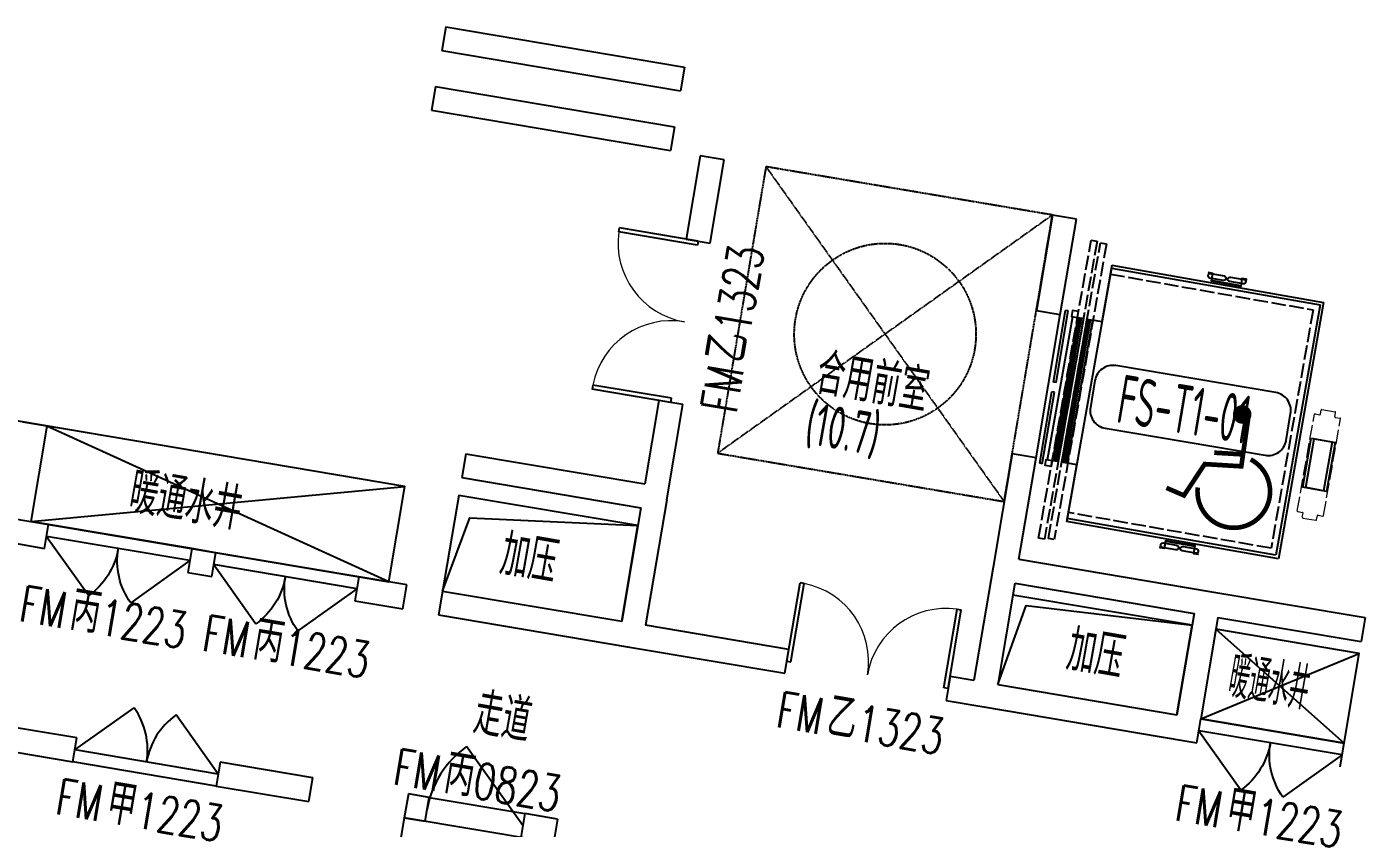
# Model space of a CAD drawing. Extents: x 12199666 to 24617114, y 1197707 to 2548648.
# Drawn here: x 12426150 to 12437203, y 1251845 to 1258466 of the extents above; entities that cross this region are included whole.
import ezdxf
from ezdxf.enums import TextEntityAlignment as Align

# ---------------------------------------------------------------- set-up
doc = ezdxf.new("R2010")
doc.units = 0
doc.header["$LTSCALE"] = 10
doc.header["$MEASUREMENT"] = 0
for name, pattern in [('TX-CORE-T1-F10$0$__DASH', [0.35, 0.25, -0.1]), ('TX-CORE-T1-F10$0$DASH', [0.35, 0.25, -0.1]), ('TX-CORE-T1-F10$0$T2X-LIFT$0$ACAD_ISO02W100', [15, 12, -3]), ('TX-CORE-T1-F11$0$__DASH', [0.35, 0.25, -0.1]), ('TX-CORE-T1-F11$0$DASH', [0.35, 0.25, -0.1]), ('TX-CORE-T1-F11$0$T2X-LIFT$0$ACAD_ISO02W100', [15, 12, -3])]:
    doc.linetypes.add(name, pattern=pattern)
for name, color, linetype in [('TX-CORE-T1-F10$0$A-SHFT', 161, 'Continuous'), ('TX-CORE-T1-F10$0$A-TEXT', 4, 'Continuous'), ('TX-CORE-T1-F10$0$E_STAIR', 2, 'Continuous'), ('TX-CORE-T1-F10$0$lx-残logo淡显', 1, 'Continuous'), ('TX-CORE-T1-F10$0$PX-J-PLAN-F1$0$A-SYMB-NAME2', 4, 'Continuous'), ('TX-CORE-T1-F10$0$PX-J-PLAN-F1$0$A-SYMB-NUMB-T', 10, 'Continuous'), ('TX-CORE-T1-F10$0$T2X-LIFT$0$CONT_35', 2, 'Continuous'), ('TX-CORE-T1-F10$0$T2X-LIFT$0$DASH_25', 1, 'TX-CORE-T1-F10$0$T2X-LIFT$0$ACAD_ISO02W100'), ('TX-CORE-T1-F10$0$T2X-LIFT$0$DASH_35', 2, 'TX-CORE-T1-F10$0$T2X-LIFT$0$ACAD_ISO02W100'), ('TX-CORE-T1-F10$0$T2X-LIFT$0$DIM_35', 7, 'Continuous'), ('TX-CORE-T1-F10$0$WALL', 9, 'Continuous'), ('TX-CORE-T1-F10$0$WINDOW', 4, 'Continuous'), ('TX-CORE-T1-F10$0$WINDOW_TEXT', 7, 'Continuous'), ('TX-CORE-T1-F11$0$A-SHFT', 161, 'Continuous'), ('TX-CORE-T1-F11$0$A-TEXT', 4, 'Continuous'), ('TX-CORE-T1-F11$0$E_STAIR', 2, 'Continuous'), ('TX-CORE-T1-F11$0$lx-残logo淡显', 1, 'Continuous'), ('TX-CORE-T1-F11$0$PX-J-PLAN-F1$0$A-SYMB-NAME2', 4, 'Continuous'), ('TX-CORE-T1-F11$0$PX-J-PLAN-F1$0$A-SYMB-NUMB-T', 10, 'Continuous'), ('TX-CORE-T1-F11$0$T2X-LIFT$0$CONT_35', 2, 'Continuous'), ('TX-CORE-T1-F11$0$T2X-LIFT$0$DASH_25', 1, 'TX-CORE-T1-F11$0$T2X-LIFT$0$ACAD_ISO02W100'), ('TX-CORE-T1-F11$0$T2X-LIFT$0$DASH_35', 2, 'TX-CORE-T1-F11$0$T2X-LIFT$0$ACAD_ISO02W100'), ('TX-CORE-T1-F11$0$T2X-LIFT$0$DIM_35', 7, 'Continuous'), ('TX-CORE-T1-F11$0$WALL', 9, 'Continuous'), ('TX-CORE-T1-F11$0$WINDOW', 4, 'Continuous'), ('TX-CORE-T1-F11$0$WINDOW_TEXT', 7, 'Continuous')]:
    doc.layers.add(name, color=color, linetype=linetype)
doc.styles.add('TX-CORE-T1-F10$0$_TCH_WINDOW', font='SIMPLEX', dxfattribs={"height": 3.5, "bigfont": 'GBCBIG'})
doc.styles.add('TX-CORE-T1-F10$0$PX-J-PLAN-F1$0$XD2008', font='xd-hzs.shx', dxfattribs={"width": 0.7, "bigfont": 'xd-hztxt.shx'})
doc.styles.add('TX-CORE-T1-F10$0$T2X-CORE-1F$0$XD2008', font='xd-hzs.shx', dxfattribs={"width": 0.7, "bigfont": 'xd-hztxt.shx'})
doc.styles.add('TX-CORE-T1-F11$0$_TCH_WINDOW', font='SIMPLEX', dxfattribs={"height": 3.5, "bigfont": 'GBCBIG'})
doc.styles.add('TX-CORE-T1-F11$0$PX-J-PLAN-F1$0$XD2008', font='xd-hzs.shx', dxfattribs={"width": 0.7, "bigfont": 'xd-hztxt.shx'})
doc.styles.add('TX-CORE-T1-F11$0$T2X-CORE-1F$0$XD2008', font='xd-hzs.shx', dxfattribs={"width": 0.7, "bigfont": 'xd-hztxt.shx'})

# ---------------------------------------------------------------- blocks, each defined once
blk = doc.blocks.new('*U60')
at = {"layer": 'TX-CORE-T1-F10$0$T2X-LIFT$0$DASH_25', "lineweight": 20}
for p, q in [((-60, 414), (-60, 450)), ((-55, 454), (55, 454)), ((60, 414), (60, 450)), ((-110, -407), (-110, 405)), ((-105, 409), (-65, 409)), ((65, 409), (105, 409)), ((110, -407), (110, 405)), ((-105, -411), (-65, -411)), ((-60, -451), (-60, -416)), ((60, -451), (60, -416)), ((65, -411), (105, -411)), ((-55, -456), (55, -456))]:
    blk.add_line(p, q, dxfattribs=at)
for centre, start, end in [((-55, 450), 90, 180), ((55, 450), 0, 90), ((-105, 405), 90, 180), ((-65, 414), 270, 0), ((65, 414), 180, 270), ((105, 405), 0, 90), ((-105, -407), 180, 270), ((-65, -416), 0, 90), ((65, -416), 90, 180), ((105, -407), 270, 0), ((-55, -451), 180, 270), ((55, -451), 270, 0)]:
    blk.add_arc(centre, 4.61, start, end, dxfattribs=at)
blk = doc.blocks.new('TX-CORE-T1-F10$0$T2X-LIFT$0$M001488191_T2-P-01_06__Elevator')
at = {"layer": 'TX-CORE-T1-F10$0$T2X-LIFT$0$CONT_35'}
for p, q in [((1075, 820), (-1075, 820)), ((-1075, 820), (-1075, -955)), ((1050, 795), (-1050, 795)), ((-1050, 795), (-1050, -955)), ((1050, -955), (1050, 795)), ((1075, -955), (1075, 820)), ((1050, -955), (-1050, -955)), ((-600, -1200), (600, -1200))]:
    blk.add_line(p, q, dxfattribs=at)
at = {"layer": 'TX-CORE-T1-F10$0$T2X-LIFT$0$CONT_35', "color": 4, "linetype": 'TX-CORE-T1-F10$0$T2X-LIFT$0$ACAD_ISO02W100'}
for p, q in [((-1000, 745), (-1000, -955)), ((1000, 745), (-1000, 745)), ((1000, -955), (1000, 745))]:
    blk.add_line(p, q, dxfattribs=at)
at = {"layer": 'TX-CORE-T1-F10$0$T2X-LIFT$0$CONT_35'}
for points in [[(-47, 915), (-47, 1115), (-457, 1115), (-457, 915)], [(-47, 940), (-47, 1090), (-457, 1090), (-457, 940)], [(-1150, 160), (-1150, 125), (-1090, 125), (-1090, -125), (-1150, -125), (-1150, -160), (-1153, -160), (-1153, -122), (-1093, -122), (-1093, 122), (-1153, 122), (-1153, 160)], [(1150, -160), (1150, -125), (1090, -125), (1090, 125), (1150, 125), (1150, 160), (1153, 160), (1153, 122), (1093, 122), (1093, -122), (1153, -122), (1153, -160)], [(0, -1080), (0, -1035), (-600, -1035), (-600, -1080)], [(600, -1080), (600, -1035), (0, -1035), (0, -1080)], [(-600, -1160), (-650, -1160), (-650, -1210), (-600, -1210)], [(0, -1155), (0, -1110), (-600, -1110), (-600, -1155)], [(600, -1155), (600, -1110), (0, -1110), (0, -1155)], [(600, -1160), (650, -1160), (650, -1210), (600, -1210)]]:
    blk.add_lwpolyline(points, close=True, dxfattribs=at)
for points in [[(-1111, 27), (-1111, 139, 1), (-1149, 139), (-1149, 27, 1)], [(1149, 27), (1149, 139, 1), (1111, 139), (1111, 27, 1)], [(-1149, -27), (-1149, -139, 1), (-1111, -139), (-1111, -27, 1)], [(1111, -27), (1111, -139, 1), (1149, -139), (1149, -27, 1)]]:
    blk.add_lwpolyline(points, format="xyb", close=True, dxfattribs=at)
for points in [[(-1075, -955), (-600, -955), (-600, -1030)], [(1075, -955), (600, -955), (600, -1030)], [(-600, -1050), (0, -1050)], [(-600, -1065), (0, -1065)], [(0, -1050), (600, -1050)], [(0, -1065), (600, -1065)], [(-600, -1125), (0, -1125)], [(-600, -1140), (0, -1140)], [(0, -1125), (600, -1125)], [(0, -1140), (600, -1140)]]:
    blk.add_lwpolyline(points, dxfattribs=at)
at = {"layer": 'TX-CORE-T1-F10$0$T2X-LIFT$0$DASH_35'}
for points in [[(1240, -1080), (1240, -1030), (-1240, -1030), (-1240, -1080)], [(1250, -1160), (1250, -1110), (-1250, -1110), (-1250, -1160)]]:
    blk.add_lwpolyline(points, close=True, dxfattribs=at)
at = {"xscale": -1, "rotation": 270}
blk.add_blockref('*U60', (-252, 1015), dxfattribs=at)
blk = doc.blocks.new('TX-CORE-T1-F10$0$logo')
at = {"layer": 'TX-CORE-T1-F10$0$lx-残logo淡显', "color": 1, "ltscale": 2, "const_width": 38.4}
for points in [[(14173, 16024), (14183, 15612), (13882, 15580), (13756, 15296), (13603, 15334)], [(14176, 15711), (13944, 15686)]]:
    blk.add_lwpolyline(points, dxfattribs=at)
at = {"layer": 'TX-CORE-T1-F10$0$lx-残logo淡显', "color": 1, "ltscale": 2, "const_width": 76.8}
blk.add_lwpolyline([(14157, 16040, -1), (14081, 16032, -1)], format="xyb", close=True, dxfattribs=at)
at = {"layer": 'TX-CORE-T1-F10$0$lx-残logo淡显', "color": 1, "ltscale": 2, "const_width": 38.4}
blk.add_lwpolyline([(14250, 15681, -1.894256), (13857, 15380)], format="xyb", dxfattribs=at)
blk = doc.blocks.new('TX-CORE-T1-F10$0$$DorLib2D$00000116')
at = {"color": 0}
for p, q in [((-0.5, 0), (-0.1464, 0.3536)), ((0.5, 0), (0.1464, 0.3536))]:
    blk.add_line(p, q, dxfattribs=at)
for centre, start, end in [((-0.5, 0), 0, 45), ((0.5, 0), 135, 180)]:
    blk.add_arc(centre, 0.5, start, end, dxfattribs=at)
blk = doc.blocks.new('TX-CORE-T1-F10$0$$DorLib2D$00000114')
at = {"color": 0}
blk.add_line((0.5, 0), (-0.207, 0.707), dxfattribs=at)
blk.add_arc((0.5, 0), 1, 135, 180, dxfattribs=at)
blk = doc.blocks.new('TX-CORE-T1-F10$0$$DorLib2D$00000127')
at = {"color": 0}
for points in [[(-0.5333, 0.7949), (-0.5333, 0.6904)], [(-0.0333, 0.7949), (-0.5333, 0.7949)], [(-0.0333, 0.7949), (-0.0333, 0.6904)], [(0.5333, 0.7949), (0.0333, 0.7949)], [(0.0333, 0.7949), (0.0333, 0.6904)], [(0.5333, 0.7949), (0.5333, 0.6904)], [(-0.0333, 0.6904), (-0.5333, 0.6904)], [(0.5333, 0.6904), (0.0333, 0.6904)], [(0.5, 0.5), (-0.5, 0.5)]]:
    blk.add_lwpolyline(points, dxfattribs=at)
blk = doc.blocks.new('TX-CORE-T1-F10$0$$DorLib2D$00000002')
for p, q in [((-0.5, 0), (-0.5, 0.4875)), ((-0.475, 0.4875), (-0.5, 0.4875)), ((-0.475, 0), (-0.475, 0.4875)), ((0.475, 0), (0.475, 0.4875)), ((0.475, 0.4875), (0.5, 0.4875)), ((0.5, 0), (0.5, 0.4875)), ((-0.5, 0), (-0.475, 0)), ((0.5, 0), (0.475, 0))]:
    blk.add_line(p, q)
at = {"lineweight": 13}
for centre, start, end in [((-0.4875, 0), 0, 88.53072), ((0.4875, 0), 91.46928, 180)]:
    blk.add_arc(centre, 0.4875, start, end, dxfattribs=at)
blk = doc.blocks.new('TX-CORE-T1-F10')
at = {"layer": 'TX-CORE-T1-F10$0$A-SHFT'}
for p, q in [((12429140, 1253880), (12426315, 1255168)), ((12426182, 1254379), (12429273, 1254669)), ((12435970, 1253489), (12437028, 1252549)), ((12435845, 1252749), (12437153, 1253289))]:
    blk.add_line(p, q, dxfattribs=at)
for points in [[(12423519, 1254829), (12429140, 1253880), (12429273, 1254669), (12423652, 1255617)], [(12429584, 1253805), (12431063, 1253556), (12431196, 1254345), (12429717, 1254594)], [(12434169, 1253032), (12435648, 1252782), (12435773, 1253522), (12434294, 1253771)], [(12435845, 1252749), (12437028, 1252549), (12437153, 1253289), (12435970, 1253489)], [(12429101, 1250946), (12430235, 1250754), (12430401, 1251741), (12429267, 1251932)]]:
    blk.add_lwpolyline(points, close=True, dxfattribs=at)
for points in [[(12429584, 1253805), (12429808, 1254409), (12431196, 1254345)], [(12434169, 1253032), (12434402, 1253685), (12435773, 1253522)]]:
    blk.add_lwpolyline(points, dxfattribs=at)
at = {"layer": 'TX-CORE-T1-F10$0$E_STAIR', "linetype": 'TX-CORE-T1-F10$0$DASH'}
for p, q in [((12432254, 1257310), (12434221, 1254544)), ((12434620, 1256911), (12431855, 1254943))]:
    blk.add_line(p, q, dxfattribs=at)
blk.add_lwpolyline([(12432254, 1257310), (12431855, 1254943), (12434221, 1254544), (12434620, 1256911)], close=True, dxfattribs=at)
at = {"layer": 'TX-CORE-T1-F10$0$E_STAIR', "linetype": 'TX-CORE-T1-F10$0$__DASH'}
blk.add_circle((12433238, 1255927), 750, dxfattribs=at)
at = {"layer": 'TX-CORE-T1-F10$0$PX-J-PLAN-F1$0$A-SYMB-NUMB-T', "color": 1}
blk.add_lwpolyline([(12435056, 1255149), (12436377, 1254926, 0.414214), (12436550, 1255049), (12436587, 1255271, 0.414214), (12436464, 1255444), (12435144, 1255667, 0.414214), (12434971, 1255544), (12434933, 1255322, 0.414214)], format="xyb", close=True, dxfattribs=at)
at = {"layer": 'TX-CORE-T1-F10$0$WALL'}
for p, q in [((12429609, 1258466), (12429576, 1258269)), ((12429609, 1258466), (12431581, 1258133)), ((12429576, 1258269), (12431548, 1257936)), ((12431581, 1258133), (12431548, 1257936)), ((12429526, 1257973), (12429493, 1257776)), ((12429526, 1257973), (12431498, 1257640)), ((12429493, 1257776), (12431465, 1257443)), ((12431498, 1257640), (12431465, 1257443)), ((12431711, 1257401), (12431595, 1256711)), ((12431909, 1257368), (12431711, 1257401)), ((12431792, 1256678), (12431909, 1257368)), ((12434620, 1256911), (12434487, 1256122)), ((12434818, 1256877), (12434620, 1256911)), ((12434685, 1256089), (12434818, 1256877)), ((12431595, 1256711), (12431792, 1256678)), ((12434487, 1256122), (12434685, 1256089)), ((12431370, 1255380), (12431254, 1254690)), ((12431568, 1255347), (12431370, 1255380)), ((12431435, 1254558), (12431568, 1255347)), ((12426315, 1255168), (12426118, 1255201)), ((12426315, 1255168), (12426182, 1254379)), ((12429775, 1254939), (12429742, 1254742)), ((12429775, 1254939), (12431254, 1254690)), ((12434288, 1254939), (12434130, 1254002)), ((12434485, 1254905), (12434288, 1254939)), ((12434343, 1254067), (12434485, 1254905)), ((12429742, 1254742), (12431221, 1254493)), ((12431221, 1254493), (12431063, 1253556)), ((12431435, 1254558), (12431260, 1253523)), ((12426330, 1254354), (12426182, 1254379)), ((12426296, 1254157), (12426330, 1254354)), ((12426050, 1254199), (12426296, 1254157)), ((12427513, 1254155), (12427480, 1253958)), ((12427710, 1254121), (12427513, 1254155)), ((12427677, 1253924), (12427710, 1254121)), ((12434343, 1254067), (12435921, 1253801)), ((12427480, 1253958), (12427677, 1253924)), ((12428893, 1253922), (12428860, 1253725)), ((12429288, 1253855), (12428893, 1253922)), ((12434130, 1254002), (12433972, 1253065)), ((12429254, 1253658), (12429288, 1253855)), ((12429584, 1253805), (12429550, 1253608)), ((12429584, 1253805), (12431063, 1253556)), ((12434310, 1253870), (12434169, 1253032)), ((12434310, 1253870), (12435789, 1253620)), ((12435921, 1253801), (12437203, 1253585)), ((12428860, 1253725), (12429254, 1253658)), ((12429550, 1253608), (12431128, 1253342)), ((12435789, 1253620), (12435648, 1252782)), ((12435987, 1253587), (12435845, 1252749)), ((12435987, 1253587), (12437170, 1253388)), ((12437203, 1253585), (12437170, 1253388)), ((12432443, 1253323), (12431260, 1253523)), ((12431128, 1253342), (12432410, 1253126)), ((12432410, 1253126), (12432443, 1253323)), ((12433774, 1253098), (12433741, 1252901)), ((12433972, 1253065), (12433774, 1253098)), ((12434169, 1253032), (12435648, 1252782)), ((12426564, 1252591), (12425209, 1252819)), ((12433741, 1252901), (12434037, 1252851)), ((12434037, 1252851), (12435713, 1252568)), ((12435812, 1252552), (12435845, 1252749)), ((12425274, 1252606), (12426531, 1252394)), ((12426531, 1252394), (12426564, 1252591)), ((12435713, 1252568), (12435812, 1252552)), ((12436995, 1252352), (12437028, 1252549)), ((12427748, 1252391), (12427714, 1252194)), ((12428512, 1252262), (12427748, 1252391)), ((12428479, 1252065), (12428512, 1252262)), ((12427714, 1252194), (12428479, 1252065)), ((12429301, 1252129), (12429267, 1251932)), ((12429473, 1252100), (12429301, 1252129)), ((12429440, 1251903), (12429473, 1252100)), ((12429267, 1251932), (12429440, 1251903)), ((12430262, 1251967), (12430229, 1251770)), ((12430533, 1251921), (12430262, 1251967)), ((12430533, 1251921), (12430467, 1251527))]:
    blk.add_line(p, q, dxfattribs=at)
at = {"layer": 'TX-CORE-T1-F10$0$WINDOW'}
for p, q in [((12427513, 1254155), (12426330, 1254354)), ((12427496, 1254056), (12426313, 1254256)), ((12428877, 1253823), (12427693, 1254023)), ((12428893, 1253922), (12427710, 1254121)), ((12437028, 1252549), (12435845, 1252749)), ((12437012, 1252451), (12435828, 1252650)), ((12427731, 1252292), (12426548, 1252492)), ((12427714, 1252194), (12426531, 1252394)), ((12429473, 1252100), (12430262, 1251967))]:
    blk.add_line(p, q, dxfattribs=at)
at = {"layer": 'TX-CORE-T1-F10$0$lx-残logo淡显', "color": 4, "rotation": 350.4236160352934}
blk.add_blockref('TX-CORE-T1-F10$0$logo', (12419597, 1241800), dxfattribs=at)
at = {"layer": 'TX-CORE-T1-F10$0$T2X-LIFT$0$DIM_35', "xscale": -1, "rotation": 259.9999999995808}
blk.add_blockref('TX-CORE-T1-F10$0$T2X-LIFT$0$M001488191_T2-P-01_06__Elevator', (12435865, 1255272), dxfattribs=at)
at = {"layer": 'TX-CORE-T1-F10$0$WINDOW', "zscale": 200}
for name, p, xscale, yscale, rotation in [('TX-CORE-T1-F10$0$$DorLib2D$00000002', (12431581, 1256029), -1350, -1350, 260.4236160273794), ('TX-CORE-T1-F10$0$$DorLib2D$00000127', (12434486, 1255514), 1200, 200, 260.4236160355021), ('TX-CORE-T1-F10$0$$DorLib2D$00000116', (12426905, 1254156), 1200, -1200, 350.4236160352705), ('TX-CORE-T1-F10$0$$DorLib2D$00000116', (12428285, 1253923), 1200, -1200, 350.4236160352705), ('TX-CORE-T1-F10$0$$DorLib2D$00000002', (12433092, 1253112), 1350, 1350, 350.4236160352682), ('TX-CORE-T1-F10$0$$DorLib2D$00000116', (12427139, 1252392), 1200, 1200, 350.4236160352663), ('TX-CORE-T1-F10$0$$DorLib2D$00000116', (12436420, 1252551), 1200, -1200, 350.4236160352833), ('TX-CORE-T1-F10$0$$DorLib2D$00000114', (12429851, 1251935), 800, 800, 350.4236160316772)]:
    blk.add_blockref(name, p, dxfattribs=dict(at, xscale=xscale, yscale=yscale, rotation=rotation))
at = {"layer": 'TX-CORE-T1-F10$0$A-TEXT', "style": 'TX-CORE-T1-F10$0$T2X-CORE-1F$0$XD2008'}
for s, width, p in [('合用前室', 0.7, (12432647, 1255441)), ('(10.7)', 0.7, (12432560, 1255026)), ('暖通水井', 0.7, (12426978, 1254462)), ('加压', 0.7, (12430041, 1253945)), ('加压', 0.7, (12434720, 1253156)), ('暖通水井', 0.5, (12436056, 1252935)), ('走道', 0.7, (12429822, 1252633))]:
    blk.add_text(s, height=350, rotation=350, dxfattribs=dict(at, width=width)).set_placement(p)
at = {"layer": 'TX-CORE-T1-F10$0$PX-J-PLAN-F1$0$A-SYMB-NAME2', "style": 'TX-CORE-T1-F10$0$PX-J-PLAN-F1$0$XD2008', "width": 0.6}
blk.add_text('FS-T1-01', height=400, rotation=350.4236, dxfattribs=at).set_placement((12435709, 1255306), align=Align.MIDDLE)
at = {"layer": 'TX-CORE-T1-F10$0$WINDOW_TEXT', "style": 'TX-CORE-T1-F10$0$_TCH_WINDOW', "width": 0.705882}
for s, rotation, p in [('1323', 80.4236, (12432121, 1255921)), ('FM', 80.4236, (12432010, 1255264)), ('FM', 350.4236, (12426076, 1253559)), ('1223', 350.4236, (12426732, 1253448)), ('FM', 350.4236, (12427588, 1253315)), ('1223', 350.4236, (12428244, 1253204)), ('FM', 350.4236, (12432327, 1252683)), ('1323', 350.4236, (12432984, 1252573)), ('FM', 350.4236, (12429166, 1252210)), ('0823', 350.4236, (12429822, 1252099)), ('FM', 350.4236, (12426375, 1251964)), ('FM', 350.4236, (12435620, 1251912)), ('1223', 350.4236, (12427031, 1251853)), ('1223', 350.4236, (12436276, 1251801))]:
    blk.add_text(s, height=297.5, rotation=rotation, dxfattribs=at).set_placement(p)
at = {"layer": 'TX-CORE-T1-F10$0$WINDOW_TEXT', "style": 'TX-CORE-T1-F10$0$_TCH_WINDOW'}
for s, rotation, p in [('乙', 80.4236, (12432080, 1255678)), ('丙', 350.4236, (12426490, 1253489)), ('丙', 350.4236, (12428002, 1253245)), ('乙', 350.4236, (12432741, 1252613)), ('丙', 350.4236, (12429580, 1252140)), ('甲', 350.4236, (12426789, 1251894)), ('甲', 350.4236, (12436034, 1251842))]:
    blk.add_text(s, height=338, rotation=rotation, dxfattribs=at).set_placement(p)
blk = doc.blocks.new('*U269')
at = {"layer": 'TX-CORE-T1-F11$0$T2X-LIFT$0$DASH_25', "lineweight": 20}
for p, q in [((-60, 414), (-60, 450)), ((-55, 454), (55, 454)), ((60, 414), (60, 450)), ((-110, -407), (-110, 405)), ((-105, 409), (-65, 409)), ((65, 409), (105, 409)), ((110, -407), (110, 405)), ((-105, -411), (-65, -411)), ((-60, -451), (-60, -416)), ((60, -451), (60, -416)), ((65, -411), (105, -411)), ((-55, -456), (55, -456))]:
    blk.add_line(p, q, dxfattribs=at)
for centre, start, end in [((-55, 450), 90, 180), ((55, 450), 0, 90), ((-105, 405), 90, 180), ((-65, 414), 270, 0), ((65, 414), 180, 270), ((105, 405), 0, 90), ((-105, -407), 180, 270), ((-65, -416), 0, 90), ((65, -416), 90, 180), ((105, -407), 270, 0), ((-55, -451), 180, 270), ((55, -451), 270, 0)]:
    blk.add_arc(centre, 4.61, start, end, dxfattribs=at)
blk = doc.blocks.new('TX-CORE-T1-F11$0$T2X-LIFT$0$M001488191_T2-P-01_06__Elevator')
at = {"layer": 'TX-CORE-T1-F11$0$T2X-LIFT$0$CONT_35'}
for p, q in [((1075, 820), (-1075, 820)), ((-1075, 820), (-1075, -955)), ((1050, 795), (-1050, 795)), ((-1050, 795), (-1050, -955)), ((1050, -955), (1050, 795)), ((1075, -955), (1075, 820)), ((1050, -955), (-1050, -955)), ((-600, -1200), (600, -1200))]:
    blk.add_line(p, q, dxfattribs=at)
at = {"layer": 'TX-CORE-T1-F11$0$T2X-LIFT$0$CONT_35', "color": 4, "linetype": 'TX-CORE-T1-F11$0$T2X-LIFT$0$ACAD_ISO02W100'}
for p, q in [((-1000, 745), (-1000, -955)), ((1000, 745), (-1000, 745)), ((1000, -955), (1000, 745))]:
    blk.add_line(p, q, dxfattribs=at)
at = {"layer": 'TX-CORE-T1-F11$0$T2X-LIFT$0$CONT_35'}
for points in [[(-47, 915), (-47, 1115), (-457, 1115), (-457, 915)], [(-47, 940), (-47, 1090), (-457, 1090), (-457, 940)], [(-1150, 160), (-1150, 125), (-1090, 125), (-1090, -125), (-1150, -125), (-1150, -160), (-1153, -160), (-1153, -122), (-1093, -122), (-1093, 122), (-1153, 122), (-1153, 160)], [(1150, -160), (1150, -125), (1090, -125), (1090, 125), (1150, 125), (1150, 160), (1153, 160), (1153, 122), (1093, 122), (1093, -122), (1153, -122), (1153, -160)], [(0, -1080), (0, -1035), (-600, -1035), (-600, -1080)], [(600, -1080), (600, -1035), (0, -1035), (0, -1080)], [(-600, -1160), (-650, -1160), (-650, -1210), (-600, -1210)], [(0, -1155), (0, -1110), (-600, -1110), (-600, -1155)], [(600, -1155), (600, -1110), (0, -1110), (0, -1155)], [(600, -1160), (650, -1160), (650, -1210), (600, -1210)]]:
    blk.add_lwpolyline(points, close=True, dxfattribs=at)
for points in [[(-1111, 27), (-1111, 139, 1), (-1149, 139), (-1149, 27, 1)], [(1149, 27), (1149, 139, 1), (1111, 139), (1111, 27, 1)], [(-1149, -27), (-1149, -139, 1), (-1111, -139), (-1111, -27, 1)], [(1111, -27), (1111, -139, 1), (1149, -139), (1149, -27, 1)]]:
    blk.add_lwpolyline(points, format="xyb", close=True, dxfattribs=at)
for points in [[(-1075, -955), (-600, -955), (-600, -1030)], [(1075, -955), (600, -955), (600, -1030)], [(-600, -1050), (0, -1050)], [(-600, -1065), (0, -1065)], [(0, -1050), (600, -1050)], [(0, -1065), (600, -1065)], [(-600, -1125), (0, -1125)], [(-600, -1140), (0, -1140)], [(0, -1125), (600, -1125)], [(0, -1140), (600, -1140)]]:
    blk.add_lwpolyline(points, dxfattribs=at)
at = {"layer": 'TX-CORE-T1-F11$0$T2X-LIFT$0$DASH_35'}
for points in [[(1240, -1080), (1240, -1030), (-1240, -1030), (-1240, -1080)], [(1250, -1160), (1250, -1110), (-1250, -1110), (-1250, -1160)]]:
    blk.add_lwpolyline(points, close=True, dxfattribs=at)
at = {"xscale": -1, "rotation": 270}
blk.add_blockref('*U269', (-252, 1015), dxfattribs=at)
blk = doc.blocks.new('TX-CORE-T1-F11$0$logo')
at = {"layer": 'TX-CORE-T1-F11$0$lx-残logo淡显', "color": 1, "ltscale": 2, "const_width": 38.4}
for points in [[(14173, 16024), (14183, 15612), (13882, 15580), (13756, 15296), (13603, 15334)], [(14176, 15711), (13944, 15686)]]:
    blk.add_lwpolyline(points, dxfattribs=at)
at = {"layer": 'TX-CORE-T1-F11$0$lx-残logo淡显', "color": 1, "ltscale": 2, "const_width": 76.8}
blk.add_lwpolyline([(14157, 16040, -1), (14081, 16032, -1)], format="xyb", close=True, dxfattribs=at)
at = {"layer": 'TX-CORE-T1-F11$0$lx-残logo淡显', "color": 1, "ltscale": 2, "const_width": 38.4}
blk.add_lwpolyline([(14250, 15681, -1.894256), (13857, 15380)], format="xyb", dxfattribs=at)
blk = doc.blocks.new('TX-CORE-T1-F11$0$$DorLib2D$00000116')
at = {"color": 0}
for p, q in [((-0.5, 0), (-0.1464, 0.3536)), ((0.5, 0), (0.1464, 0.3536))]:
    blk.add_line(p, q, dxfattribs=at)
for centre, start, end in [((-0.5, 0), 0, 45), ((0.5, 0), 135, 180)]:
    blk.add_arc(centre, 0.5, start, end, dxfattribs=at)
blk = doc.blocks.new('TX-CORE-T1-F11$0$$DorLib2D$00000114')
at = {"color": 0}
blk.add_line((0.5, 0), (-0.207, 0.707), dxfattribs=at)
blk.add_arc((0.5, 0), 1, 135, 180, dxfattribs=at)
blk = doc.blocks.new('TX-CORE-T1-F11$0$$DorLib2D$00000127')
at = {"color": 0}
for points in [[(-0.5333, 0.7949), (-0.5333, 0.6904)], [(-0.0333, 0.7949), (-0.5333, 0.7949)], [(-0.0333, 0.7949), (-0.0333, 0.6904)], [(0.5333, 0.7949), (0.0333, 0.7949)], [(0.0333, 0.7949), (0.0333, 0.6904)], [(0.5333, 0.7949), (0.5333, 0.6904)], [(-0.0333, 0.6904), (-0.5333, 0.6904)], [(0.5333, 0.6904), (0.0333, 0.6904)], [(0.5, 0.5), (-0.5, 0.5)]]:
    blk.add_lwpolyline(points, dxfattribs=at)
blk = doc.blocks.new('TX-CORE-T1-F11$0$$DorLib2D$00000002')
for p, q in [((-0.5, 0), (-0.5, 0.4875)), ((-0.475, 0.4875), (-0.5, 0.4875)), ((-0.475, 0), (-0.475, 0.4875)), ((0.475, 0), (0.475, 0.4875)), ((0.475, 0.4875), (0.5, 0.4875)), ((0.5, 0), (0.5, 0.4875)), ((-0.5, 0), (-0.475, 0)), ((0.5, 0), (0.475, 0))]:
    blk.add_line(p, q)
at = {"lineweight": 13}
for centre, start, end in [((-0.4875, 0), 0, 88.53072), ((0.4875, 0), 91.46928, 180)]:
    blk.add_arc(centre, 0.4875, start, end, dxfattribs=at)
blk = doc.blocks.new('TX-CORE-T1-F11')
at = {"layer": 'TX-CORE-T1-F11$0$A-SHFT'}
for p, q in [((12429140, 1253880), (12426315, 1255168)), ((12426182, 1254379), (12429273, 1254669)), ((12435970, 1253489), (12437028, 1252549)), ((12435845, 1252749), (12437153, 1253289))]:
    blk.add_line(p, q, dxfattribs=at)
for points in [[(12423519, 1254829), (12429140, 1253880), (12429273, 1254669), (12423652, 1255617)], [(12429584, 1253805), (12431063, 1253556), (12431196, 1254345), (12429717, 1254594)], [(12434169, 1253032), (12435648, 1252782), (12435773, 1253522), (12434294, 1253771)], [(12435845, 1252749), (12437028, 1252549), (12437153, 1253289), (12435970, 1253489)], [(12429101, 1250946), (12430235, 1250754), (12430401, 1251741), (12429267, 1251932)]]:
    blk.add_lwpolyline(points, close=True, dxfattribs=at)
for points in [[(12429584, 1253805), (12429808, 1254409), (12431196, 1254345)], [(12434169, 1253032), (12434402, 1253685), (12435773, 1253522)]]:
    blk.add_lwpolyline(points, dxfattribs=at)
at = {"layer": 'TX-CORE-T1-F11$0$E_STAIR', "linetype": 'TX-CORE-T1-F11$0$DASH'}
for p, q in [((12432254, 1257310), (12434221, 1254544)), ((12434620, 1256911), (12431855, 1254943))]:
    blk.add_line(p, q, dxfattribs=at)
blk.add_lwpolyline([(12432254, 1257310), (12431855, 1254943), (12434221, 1254544), (12434620, 1256911)], close=True, dxfattribs=at)
at = {"layer": 'TX-CORE-T1-F11$0$E_STAIR', "linetype": 'TX-CORE-T1-F11$0$__DASH'}
blk.add_circle((12433238, 1255927), 750, dxfattribs=at)
at = {"layer": 'TX-CORE-T1-F11$0$PX-J-PLAN-F1$0$A-SYMB-NUMB-T', "color": 1}
blk.add_lwpolyline([(12435056, 1255149), (12436377, 1254926, 0.414214), (12436550, 1255049), (12436587, 1255271, 0.414214), (12436464, 1255444), (12435144, 1255667, 0.414214), (12434971, 1255544), (12434933, 1255322, 0.414214)], format="xyb", close=True, dxfattribs=at)
at = {"layer": 'TX-CORE-T1-F11$0$WALL'}
for p, q in [((12429609, 1258466), (12429576, 1258269)), ((12429609, 1258466), (12431581, 1258133)), ((12429576, 1258269), (12431548, 1257936)), ((12431581, 1258133), (12431548, 1257936)), ((12429526, 1257973), (12429493, 1257776)), ((12429526, 1257973), (12431498, 1257640)), ((12429493, 1257776), (12431465, 1257443)), ((12431498, 1257640), (12431465, 1257443)), ((12431711, 1257401), (12431595, 1256711)), ((12431909, 1257368), (12431711, 1257401)), ((12431792, 1256678), (12431909, 1257368)), ((12434620, 1256911), (12434487, 1256122)), ((12434818, 1256877), (12434620, 1256911)), ((12434685, 1256089), (12434818, 1256877)), ((12431595, 1256711), (12431792, 1256678)), ((12434487, 1256122), (12434685, 1256089)), ((12431370, 1255380), (12431254, 1254690)), ((12431568, 1255347), (12431370, 1255380)), ((12431435, 1254558), (12431568, 1255347)), ((12426315, 1255168), (12426118, 1255201)), ((12426315, 1255168), (12426182, 1254379)), ((12429775, 1254939), (12429742, 1254742)), ((12429775, 1254939), (12431254, 1254690)), ((12434288, 1254939), (12434130, 1254002)), ((12434485, 1254905), (12434288, 1254939)), ((12434343, 1254067), (12434485, 1254905)), ((12429742, 1254742), (12431221, 1254493)), ((12431221, 1254493), (12431063, 1253556)), ((12431435, 1254558), (12431260, 1253523)), ((12426330, 1254354), (12426182, 1254379)), ((12426296, 1254157), (12426330, 1254354)), ((12426050, 1254199), (12426296, 1254157)), ((12427513, 1254155), (12427480, 1253958)), ((12427710, 1254121), (12427513, 1254155)), ((12427677, 1253924), (12427710, 1254121)), ((12434343, 1254067), (12435921, 1253801)), ((12427480, 1253958), (12427677, 1253924)), ((12428893, 1253922), (12428860, 1253725)), ((12429288, 1253855), (12428893, 1253922)), ((12434130, 1254002), (12433972, 1253065)), ((12429254, 1253658), (12429288, 1253855)), ((12429584, 1253805), (12429550, 1253608)), ((12429584, 1253805), (12431063, 1253556)), ((12434310, 1253870), (12434169, 1253032)), ((12434310, 1253870), (12435789, 1253620)), ((12435921, 1253801), (12437203, 1253585)), ((12428860, 1253725), (12429254, 1253658)), ((12429550, 1253608), (12431128, 1253342)), ((12435789, 1253620), (12435648, 1252782)), ((12435987, 1253587), (12435845, 1252749)), ((12435987, 1253587), (12437170, 1253388)), ((12437203, 1253585), (12437170, 1253388)), ((12432443, 1253323), (12431260, 1253523)), ((12431128, 1253342), (12432410, 1253126)), ((12432410, 1253126), (12432443, 1253323)), ((12433774, 1253098), (12433741, 1252901)), ((12433972, 1253065), (12433774, 1253098)), ((12434169, 1253032), (12435648, 1252782)), ((12426564, 1252591), (12425209, 1252819)), ((12433741, 1252901), (12434037, 1252851)), ((12434037, 1252851), (12435713, 1252568)), ((12435812, 1252552), (12435845, 1252749)), ((12425274, 1252606), (12426531, 1252394)), ((12426531, 1252394), (12426564, 1252591)), ((12435713, 1252568), (12435812, 1252552)), ((12436995, 1252352), (12437028, 1252549)), ((12427748, 1252391), (12427714, 1252194)), ((12428512, 1252262), (12427748, 1252391)), ((12428479, 1252065), (12428512, 1252262)), ((12427714, 1252194), (12428479, 1252065)), ((12429301, 1252129), (12429267, 1251932)), ((12429473, 1252100), (12429301, 1252129)), ((12429440, 1251903), (12429473, 1252100)), ((12429267, 1251932), (12429440, 1251903)), ((12430262, 1251967), (12430229, 1251770)), ((12430533, 1251921), (12430262, 1251967)), ((12430533, 1251921), (12430467, 1251527))]:
    blk.add_line(p, q, dxfattribs=at)
at = {"layer": 'TX-CORE-T1-F11$0$WINDOW'}
for p, q in [((12427513, 1254155), (12426330, 1254354)), ((12427496, 1254056), (12426313, 1254256)), ((12428877, 1253823), (12427693, 1254023)), ((12428893, 1253922), (12427710, 1254121)), ((12437028, 1252549), (12435845, 1252749)), ((12437012, 1252451), (12435828, 1252650)), ((12427731, 1252292), (12426548, 1252492)), ((12427714, 1252194), (12426531, 1252394)), ((12429473, 1252100), (12430262, 1251967))]:
    blk.add_line(p, q, dxfattribs=at)
at = {"layer": 'TX-CORE-T1-F11$0$lx-残logo淡显', "color": 4, "rotation": 350.4236160352934}
blk.add_blockref('TX-CORE-T1-F11$0$logo', (12419597, 1241800), dxfattribs=at)
at = {"layer": 'TX-CORE-T1-F11$0$T2X-LIFT$0$DIM_35', "xscale": -1, "rotation": 259.9999999995808}
blk.add_blockref('TX-CORE-T1-F11$0$T2X-LIFT$0$M001488191_T2-P-01_06__Elevator', (12435865, 1255272), dxfattribs=at)
at = {"layer": 'TX-CORE-T1-F11$0$WINDOW', "zscale": 200}
for name, p, xscale, yscale, rotation in [('TX-CORE-T1-F11$0$$DorLib2D$00000002', (12431581, 1256029), -1350, -1350, 260.4236160273794), ('TX-CORE-T1-F11$0$$DorLib2D$00000127', (12434486, 1255514), 1200, 200, 260.4236160355021), ('TX-CORE-T1-F11$0$$DorLib2D$00000116', (12426905, 1254156), 1200, -1200, 350.4236160352705), ('TX-CORE-T1-F11$0$$DorLib2D$00000116', (12428285, 1253923), 1200, -1200, 350.4236160352705), ('TX-CORE-T1-F11$0$$DorLib2D$00000002', (12433092, 1253112), 1350, 1350, 350.4236160352682), ('TX-CORE-T1-F11$0$$DorLib2D$00000116', (12427139, 1252392), 1200, 1200, 350.4236160352663), ('TX-CORE-T1-F11$0$$DorLib2D$00000116', (12436420, 1252551), 1200, -1200, 350.4236160352833), ('TX-CORE-T1-F11$0$$DorLib2D$00000114', (12429851, 1251935), 800, 800, 350.4236160316772)]:
    blk.add_blockref(name, p, dxfattribs=dict(at, xscale=xscale, yscale=yscale, rotation=rotation))
at = {"layer": 'TX-CORE-T1-F11$0$A-TEXT', "style": 'TX-CORE-T1-F11$0$T2X-CORE-1F$0$XD2008'}
for s, width, p in [('合用前室', 0.7, (12432647, 1255441)), ('(10.7)', 0.7, (12432560, 1255026)), ('暖通水井', 0.7, (12426978, 1254462)), ('加压', 0.7, (12430041, 1253945)), ('加压', 0.7, (12434720, 1253156)), ('暖通水井', 0.5, (12436056, 1252935)), ('走道', 0.7, (12429822, 1252633))]:
    blk.add_text(s, height=350, rotation=350, dxfattribs=dict(at, width=width)).set_placement(p)
at = {"layer": 'TX-CORE-T1-F11$0$PX-J-PLAN-F1$0$A-SYMB-NAME2', "style": 'TX-CORE-T1-F11$0$PX-J-PLAN-F1$0$XD2008', "width": 0.6}
blk.add_text('FS-T1-01', height=400, rotation=350.4236, dxfattribs=at).set_placement((12435709, 1255306), align=Align.MIDDLE)
at = {"layer": 'TX-CORE-T1-F11$0$WINDOW_TEXT', "style": 'TX-CORE-T1-F11$0$_TCH_WINDOW', "width": 0.705882}
for s, rotation, p in [('1323', 80.4236, (12432121, 1255921)), ('FM', 80.4236, (12432010, 1255264)), ('FM', 350.4236, (12426076, 1253559)), ('1223', 350.4236, (12426732, 1253448)), ('FM', 350.4236, (12427588, 1253315)), ('1223', 350.4236, (12428244, 1253204)), ('FM', 350.4236, (12432327, 1252683)), ('1323', 350.4236, (12432984, 1252573)), ('FM', 350.4236, (12429166, 1252210)), ('0823', 350.4236, (12429822, 1252099)), ('FM', 350.4236, (12426375, 1251964)), ('FM', 350.4236, (12435620, 1251912)), ('1223', 350.4236, (12427031, 1251853)), ('1223', 350.4236, (12436276, 1251801))]:
    blk.add_text(s, height=297.5, rotation=rotation, dxfattribs=at).set_placement(p)
at = {"layer": 'TX-CORE-T1-F11$0$WINDOW_TEXT', "style": 'TX-CORE-T1-F11$0$_TCH_WINDOW'}
for s, rotation, p in [('乙', 80.4236, (12432080, 1255678)), ('丙', 350.4236, (12426490, 1253489)), ('丙', 350.4236, (12428002, 1253245)), ('乙', 350.4236, (12432741, 1252613)), ('丙', 350.4236, (12429580, 1252140)), ('甲', 350.4236, (12426789, 1251894)), ('甲', 350.4236, (12436034, 1251842))]:
    blk.add_text(s, height=338, rotation=rotation, dxfattribs=at).set_placement(p)
blk = doc.blocks.new('TX-PLAN-T1-F11')
blk.add_blockref('TX-CORE-T1-F11', (0, 0))

msp = doc.modelspace()

# ---------------------------------------------------------------- block references
for name in ['TX-PLAN-T1-F11', 'TX-CORE-T1-F10']:
    msp.add_blockref(name, (0, 0))

doc.saveas('drawing.dxf')
